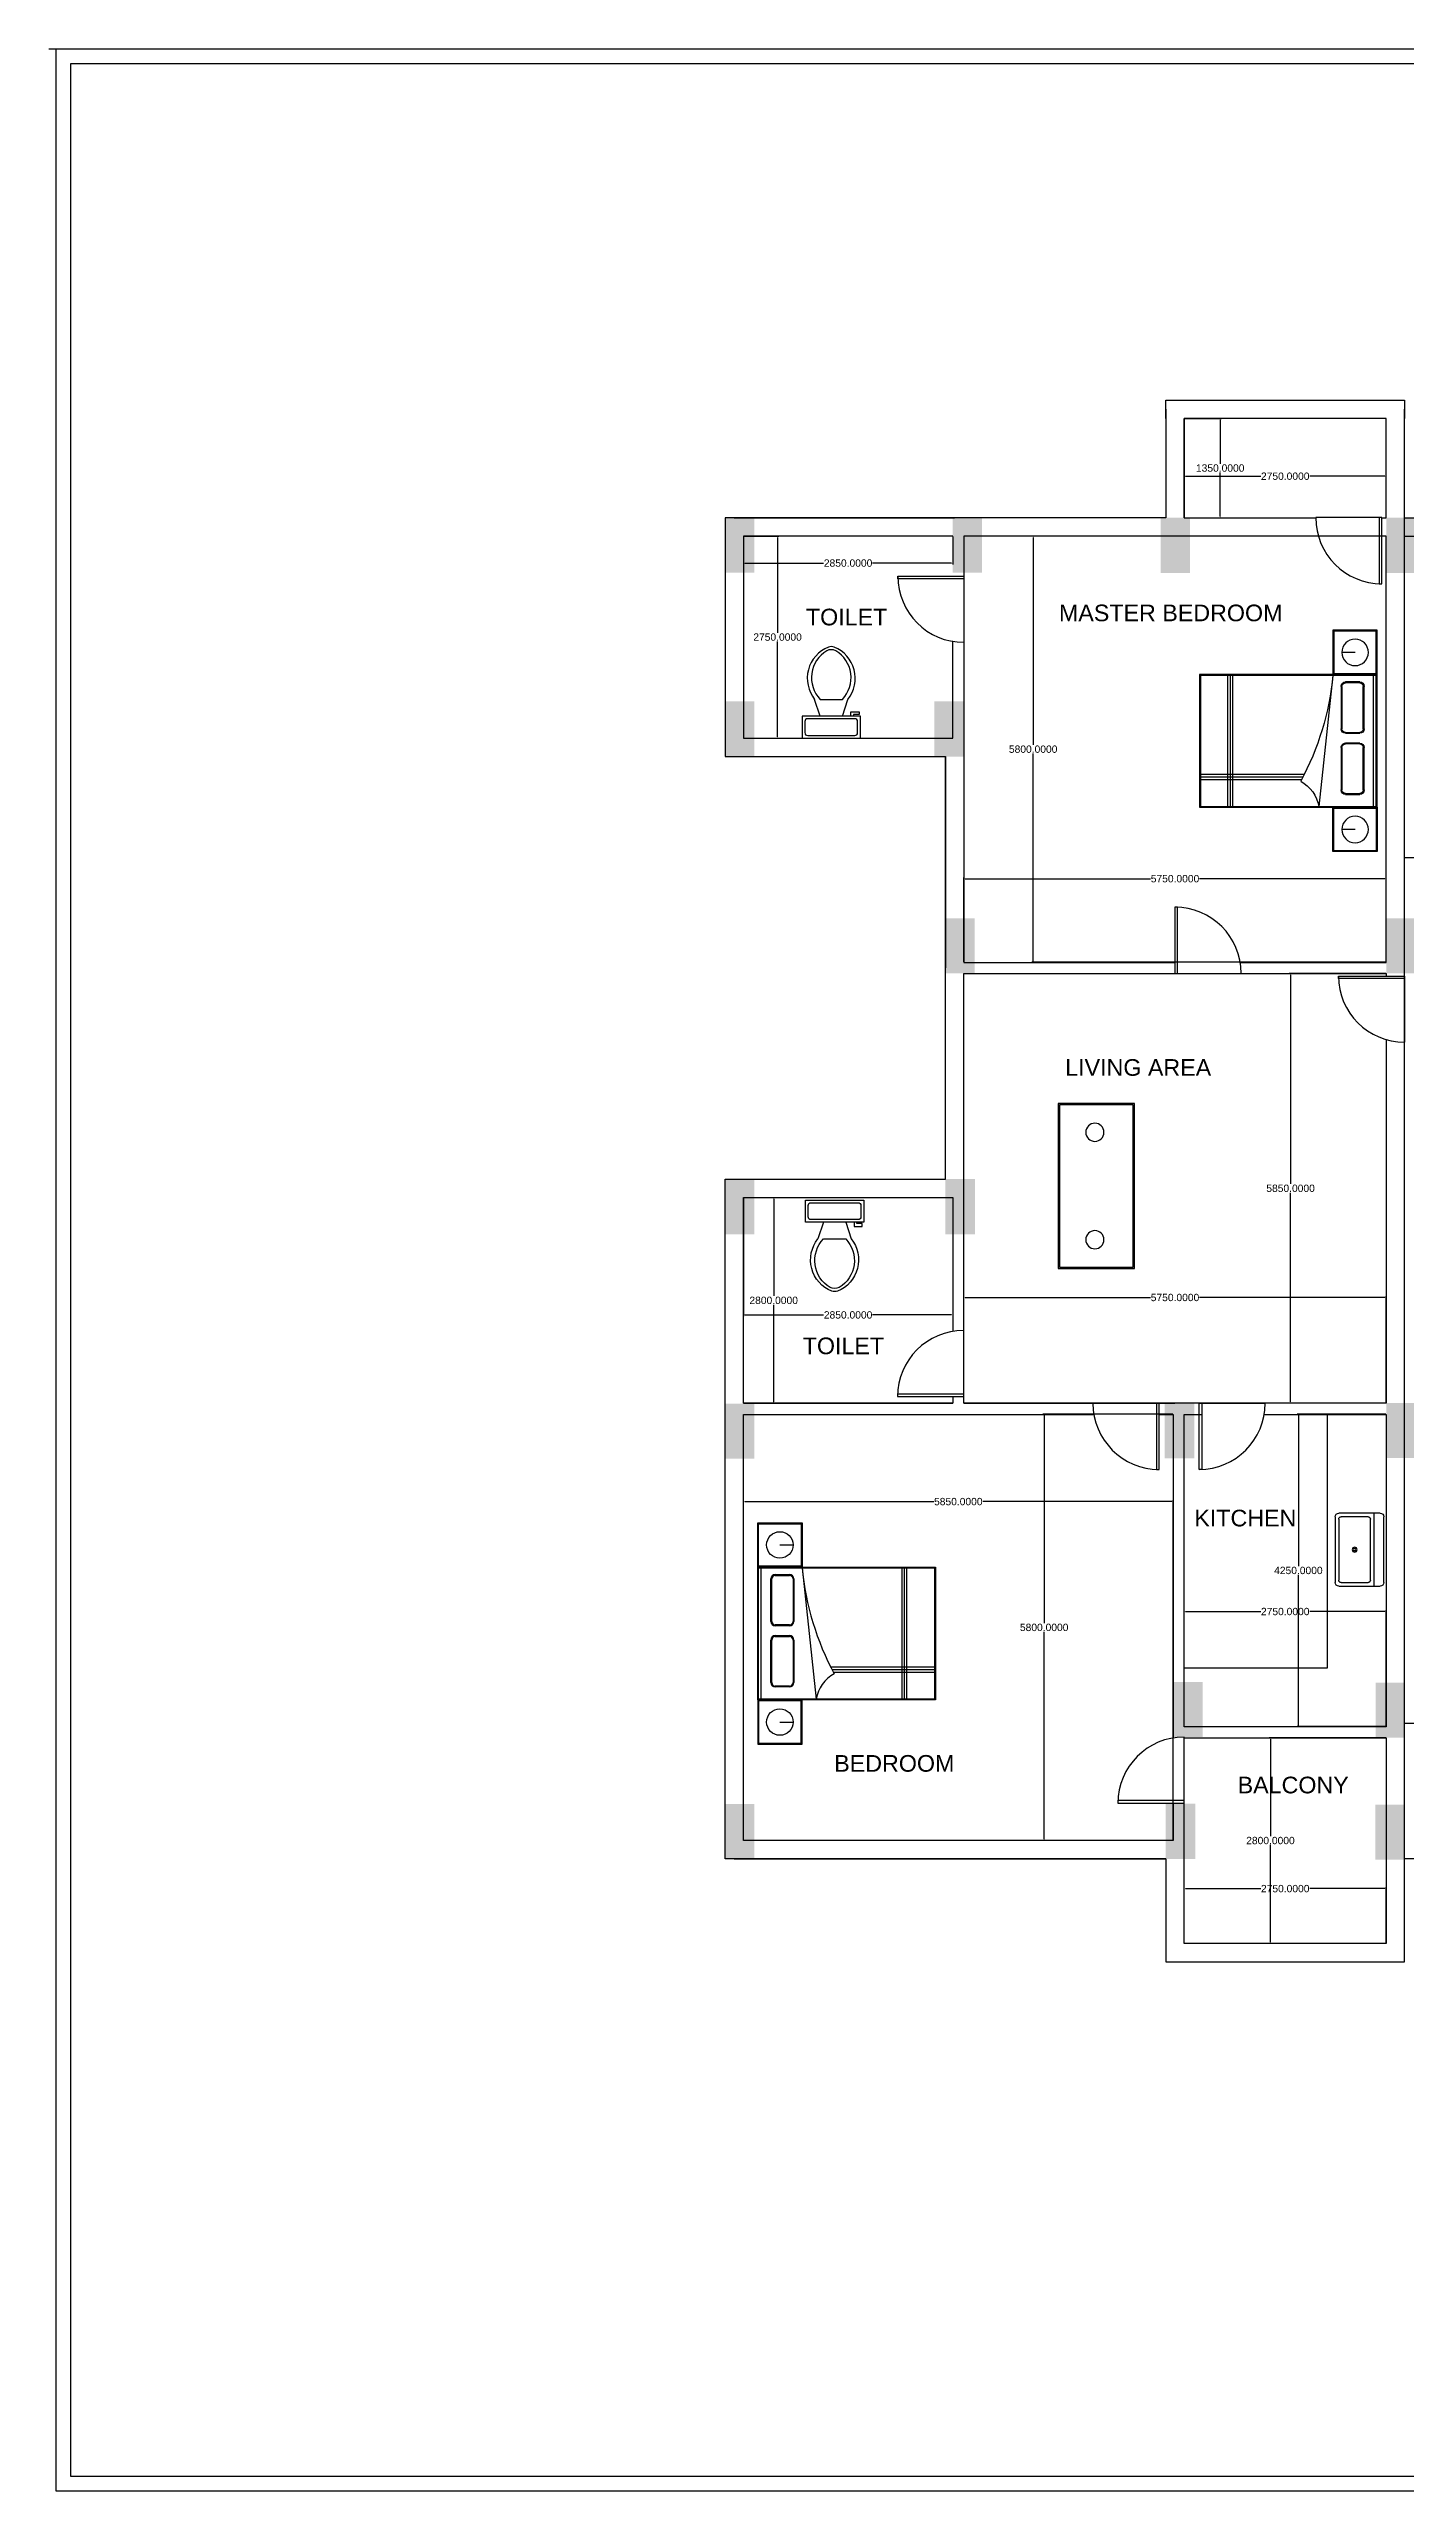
# Model space of a CAD drawing. Header units: metres. Extents: x -2370498 to 1228044, y -644254 to 236701.
# Drawn here: x -72765 to -54289, y -99942 to -66711 of the extents above; entities that cross this region are included whole.
import ezdxf

# ---------------------------------------------------------------- set-up
doc = ezdxf.new("R2010")
doc.units = ezdxf.units.M
doc.header["$MEASUREMENT"] = 0
for name, color, linetype in [('Beam', 6, 'Continuous'), ('funi', 22, 'Continuous'), ('text', 1, 'Continuous'), ('TOILET SAMBLE', 181, 'Continuous')]:
    doc.layers.add(name, color=color, linetype=linetype)
doc.styles.get("Standard").update_dxf_attribs({"font": 'arial.ttf'})
doc.dimstyles.new('Annotative', dxfattribs={"dimscale": 0, "dimtxt": 0.18, "dimasz": 0.18, "dimexe": 0.18, "dimexo": 0.0625, "dimgap": 0.09, "dimtad": 0, "dimtih": 1, "dimtoh": 1, "dimdec": 4, "dimzin": 0, "dimdsep": 46, "dimtxsty": 'Standard', "dimcen": 0.09, "dimadec": 0, "dimazin": 0, "dimtfac": 1, "dimtdec": 4, "dimtofl": 0, "dimtmove": 0, "dimatfit": 3, "dimfxl": 1, "dimtolj": 1, "dimtzin": 0, "dimarcsym": 0})

# ---------------------------------------------------------------- blocks, each defined once
blk = doc.blocks.new('A$C0EA4476A')
at = {"linetype": 'ByBlock', "lineweight": -2}
for p, q in [((0, 2.008), (0, 1.508)), ((0.5, 2.008), (0, 2.008)), ((0.01, 1.998), (0.01, 1.518)), ((0.49, 1.998), (0.01, 1.998)), ((0.49, 1.518), (0.49, 1.998)), ((0.5, 2.008), (2, 2.008)), ((0.5, 0), (0.5, 2.008)), ((0.5, 1.508), (0.5, 2.008)), ((0.51, 1.998), (1.99, 1.998)), ((0.51, 0.01), (0.51, 1.998)), ((0.51, 1.968), (1.99, 1.968)), ((1.99, 1.998), (1.99, 0.01)), ((2, 2.008), (2, 0)), ((2, 2.008), (2.5, 2.008)), ((2, 1.508), (2, 2.008)), ((2.01, 1.998), (2.49, 1.998)), ((2.01, 1.518), (2.01, 1.998)), ((2.49, 1.998), (2.49, 1.518)), ((2.5, 2.008), (2.5, 1.508)), ((0.25, 1.758), (0.25, 1.608)), ((0.646, 1.65), (0.646, 1.81)), ((0.656, 1.65), (0.656, 1.81)), ((0.696, 1.86), (1.176, 1.86)), ((0.696, 1.85), (1.176, 1.85)), ((1.216, 1.81), (1.216, 1.65)), ((1.226, 1.81), (1.226, 1.65)), ((1.336, 1.65), (1.336, 1.81)), ((1.346, 1.65), (1.346, 1.81)), ((1.386, 1.86), (1.866, 1.86)), ((1.386, 1.85), (1.866, 1.85)), ((1.906, 1.81), (1.906, 1.65)), ((1.916, 1.81), (1.916, 1.65)), ((2.25, 1.758), (2.25, 1.608)), ((0, 1.508), (0.5, 1.508)), ((0.01, 1.518), (0.49, 1.518)), ((1.99, 1.508), (0.51, 1.349)), ((1.176, 1.61), (0.696, 1.61)), ((1.176, 1.6), (0.696, 1.6)), ((1.866, 1.61), (1.386, 1.61)), ((1.866, 1.6), (1.386, 1.6)), ((2.5, 1.508), (2, 1.508)), ((2.49, 1.518), (2.01, 1.518)), ((0.812, 1.153), (0.812, 0.01)), ((0.842, 1.169), (0.842, 0.01)), ((0.872, 1.184), (0.872, 0.01)), ((0.51, 0.377), (1.99, 0.377)), ((0.51, 0.35), (1.99, 0.35)), ((0.51, 0.322), (1.99, 0.322)), ((1.99, 0.01), (0.51, 0.01)), ((2, 0), (0.5, 0))]:
    blk.add_line(p, q, dxfattribs=at)
for centre in [(0.25, 1.758), (2.25, 1.758)]:
    blk.add_circle(centre, 0.15, dxfattribs=at)
for centre, radius, start, end in [((0.696, 1.81), 0.05, 90, 180), ((0.696, 1.81), 0.04, 90, 180), ((1.176, 1.81), 0.05, 0, 90), ((1.176, 1.81), 0.04, 0, 90), ((1.386, 1.81), 0.05, 90, 180), ((1.386, 1.81), 0.04, 90, 180), ((1.866, 1.81), 0.05, 0, 90), ((1.866, 1.81), 0.04, 0, 90), ((0.696, 1.65), 0.05, 180, 270), ((0.696, 1.65), 0.04, 180, 270), ((2.293, -1.636), 3.158, 95.5104, 118.3399), ((1.176, 1.65), 0.04, 270, 0), ((1.176, 1.65), 0.05, 270, 0), ((1.386, 1.65), 0.05, 180, 270), ((1.386, 1.65), 0.04, 180, 270), ((1.866, 1.65), 0.05, 270, 0), ((1.866, 1.65), 0.04, 270, 0), ((0.44, 0.952), 0.403, 28.4688, 79.9557)]:
    blk.add_arc(centre, radius, start, end, dxfattribs=at)
blk = doc.blocks.new('Sink-single - 30 in top')
blk.add_line((-15, -3.999996), (15, -3.999996))
for points in [[(-13.5, 0), (13.5, 0)], [(-15, -18.499996), (-15, -1.5)], [(-13.5, -17.499996), (-13.5, -6.499996)], [(-12.5, -5.499996), (12.5, -5.499996)], [(13.5, -6.499996), (13.5, -17.499996)], [(15, -1.5), (15, -18.499996)], [(13.5, -19.999996), (-13.5, -19.999996)], [(12.5, -18.499996), (-12.5, -18.499996)]]:
    blk.add_lwpolyline(points)
for radius in [1, 0.5]:
    blk.add_circle((0, -11.999996), radius)
for centre, radius, start, end in [((-13.5, -1.5), 1.5, 90, 180), ((-12.5, -6.499996), 1, 90, 180), ((12.5, -6.499996), 1, 0, 90), ((13.5, -1.5), 1.5, 0, 90), ((-13.5, -18.499996), 1.5, 180, 270), ((-12.5, -17.499996), 1, 180, 270), ((12.5, -17.499996), 1, 270, 0), ((13.5, -18.499996), 1.5, 270, 0)]:
    blk.add_arc(centre, radius, start, end)
blk = doc.blocks.new('TABEL')
at = {"layer": 'funi'}
for points in [[(344.97, -136.64), (372.51, -136.64), (372.51, -196.11), (344.97, -196.11)], [(345.47, -137.14), (372.01, -137.14), (372.01, -195.61), (345.47, -195.61)]]:
    blk.add_lwpolyline(points, close=True, dxfattribs=at)
at = {"layer": 'funi', "color": 7}
for centre in [(358.21, -147.02), (358.21, -185.72)]:
    blk.add_circle(centre, 3.27, dxfattribs=at)
blk = doc.blocks.new('Toilet - top')
for p, q in [((-10, -8.5), (-8, -8.5)), ((-10, -9.5), (-10, -8.5)), ((-8, -8.5), (-8, -8)), ((-7, -8), (-7, -9.5)), ((-4, -8), (-6, -14)), ((4, -8), (6, -14)), ((9.5, -6), (9.5, -2)), ((-7, -9.5), (-10, -9.5)), ((4, -14), (-4, -14))]:
    blk.add_line(p, q)
blk.add_lwpolyline([(10.5, -8), (10.5, 0), (-10.5, 0), (-10.5, -8)], close=True)
for points in [[(-9.5, -2), (-9.5, -6)], [(8.5, -1), (-8.5, -1)], [(-8.5, -7), (8.5, -7)]]:
    blk.add_lwpolyline(points)
for centre, radius, start, end in [((-8.62, -1.88), 0.884, 81.8699, 188.1301), ((-8.62, -6.12), 0.884, 171.8699, 278.1301), ((8.62, -1.88), 0.884, 351.8699, 98.1301), ((8.62, -6.12), 0.884, 261.8699, 8.1301), ((3.52, -21.58), 12.17, 141.46911, 247.97143), ((4.2, -21.82), 11.33, 136.36773, 238.94682), ((-3.52, -21.58), 12.17, 292.02843, 38.53071), ((-4.2, -21.82), 11.33, 301.05301, 43.63209), ((0, -27.88), 4, 245.73182, 294.26817), ((0, -29), 4, 254.86053, 285.13947)]:
    blk.add_arc(centre, radius, start, end)
blk = doc.blocks.new('*D109')
at = {"layer": 'Beam', "color": 0, "lineweight": -2, "transparency": 16777216}
for p, q in [((-57310, -72520), (-57310, -72508)), ((-57292, -72526), (-56269, -72526)), ((-54578, -72526), (-55601, -72526)), ((-54560, -72520), (-54560, -72508))]:
    blk.add_line(p, q, dxfattribs=at)
at = {"layer": 'Beam', "color": 0, "transparency": 16777216}
for points in [[(-57292, -72523), (-57292, -72529), (-57310, -72526)], [(-54578, -72523), (-54578, -72529), (-54560, -72526)]]:
    blk.add_solid(points, dxfattribs=at)
at = {"layer": 'Defpoints', "color": 0, "transparency": 16777216}
for p in [(-57310, -72526), (-54560, -72526), (-54560, -72526)]:
    blk.add_point(p, dxfattribs=at)
at = {"layer": 'Beam', "color": 0, "transparency": 16777216, "insert": (-55935, -72526), "char_height": 18, "attachment_point": 5}
blk.add_mtext('\\A1;{\\H5.55556x;2750.0000}', dxfattribs=at)
blk = doc.blocks.new('*D110')
at = {"layer": 'Beam', "color": 0, "lineweight": -2, "transparency": 16777216}
for p, q in [((-57304, -71740), (-56802, -71740)), ((-56820, -71758), (-56820, -72355)), ((-56820, -73072), (-56820, -72476)), ((-57304, -73090), (-56802, -73090))]:
    blk.add_line(p, q, dxfattribs=at)
at = {"layer": 'Beam', "color": 0, "transparency": 16777216}
for points in [[(-56823, -71758), (-56817, -71758), (-56820, -71740)], [(-56823, -73072), (-56817, -73072), (-56820, -73090)]]:
    blk.add_solid(points, dxfattribs=at)
at = {"layer": 'Defpoints', "color": 0, "transparency": 16777216}
for p in [(-57310, -71740), (-57310, -73090), (-56820, -73090)]:
    blk.add_point(p, dxfattribs=at)
at = {"layer": 'Beam', "color": 0, "transparency": 16777216, "insert": (-56820, -72415), "char_height": 18, "attachment_point": 5}
blk.add_mtext('\\A1;{\\H5.55556x;1350.0000}', dxfattribs=at)
blk = doc.blocks.new('*D111')
at = {"layer": 'Beam', "color": 0, "lineweight": -2, "transparency": 16777216}
for p, q in [((-63310, -73347), (-63310, -73726)), ((-60460, -73347), (-60460, -73726)), ((-63292, -73708), (-62219, -73708)), ((-60478, -73708), (-61551, -73708))]:
    blk.add_line(p, q, dxfattribs=at)
at = {"layer": 'Beam', "color": 0, "transparency": 16777216}
for points in [[(-63292, -73705), (-63292, -73711), (-63310, -73708)], [(-60478, -73705), (-60478, -73711), (-60460, -73708)]]:
    blk.add_solid(points, dxfattribs=at)
at = {"layer": 'Defpoints', "color": 0, "transparency": 16777216}
for p in [(-63310, -73340), (-60460, -73340), (-63310, -73708)]:
    blk.add_point(p, dxfattribs=at)
at = {"layer": 'Beam', "color": 0, "transparency": 16777216, "insert": (-61885, -73708), "char_height": 18, "attachment_point": 5}
blk.add_mtext('\\A1;{\\H5.55556x;2850.0000}', dxfattribs=at)
blk = doc.blocks.new('*D112')
at = {"layer": 'Beam', "color": 0, "lineweight": -2, "transparency": 16777216}
for p, q in [((-63304, -73340), (-62827, -73340)), ((-62845, -73358), (-62845, -74655)), ((-62845, -76072), (-62845, -74775)), ((-63304, -76090), (-62827, -76090))]:
    blk.add_line(p, q, dxfattribs=at)
at = {"layer": 'Beam', "color": 0, "transparency": 16777216}
for points in [[(-62848, -73358), (-62842, -73358), (-62845, -73340)], [(-62848, -76072), (-62842, -76072), (-62845, -76090)]]:
    blk.add_solid(points, dxfattribs=at)
at = {"layer": 'Defpoints', "color": 0, "transparency": 16777216}
for p in [(-63310, -73340), (-63310, -76090), (-62845, -76090)]:
    blk.add_point(p, dxfattribs=at)
at = {"layer": 'Beam', "color": 0, "transparency": 16777216, "insert": (-62845, -74715), "char_height": 18, "attachment_point": 5}
blk.add_mtext('\\A1;{\\H5.55556x;2750.0000}', dxfattribs=at)
blk = doc.blocks.new('*D113')
at = {"layer": 'Beam', "color": 0, "lineweight": -2, "transparency": 16777216}
for p, q in [((-54567, -73340), (-59384, -73340)), ((-59366, -73358), (-59366, -76180)), ((-59366, -79122), (-59366, -76300)), ((-54567, -79140), (-59384, -79140))]:
    blk.add_line(p, q, dxfattribs=at)
at = {"layer": 'Beam', "color": 0, "transparency": 16777216}
for points in [[(-59369, -73358), (-59363, -73358), (-59366, -73340)], [(-59369, -79122), (-59363, -79122), (-59366, -79140)]]:
    blk.add_solid(points, dxfattribs=at)
at = {"layer": 'Defpoints', "color": 0, "transparency": 16777216}
for p in [(-59366, -73340), (-54560, -73340), (-54560, -79140)]:
    blk.add_point(p, dxfattribs=at)
at = {"layer": 'Beam', "color": 0, "transparency": 16777216, "insert": (-59366, -76240), "char_height": 18, "attachment_point": 5}
blk.add_mtext('\\A1;{\\H5.55556x;5800.0000}', dxfattribs=at)
blk = doc.blocks.new('*D114')
at = {"layer": 'Beam', "color": 0, "lineweight": -2, "transparency": 16777216}
for p, q in [((-60310, -79134), (-60310, -77984)), ((-60292, -78002), (-57768, -78002)), ((-54578, -78002), (-57102, -78002)), ((-54560, -79134), (-54560, -77984))]:
    blk.add_line(p, q, dxfattribs=at)
at = {"layer": 'Beam', "color": 0, "transparency": 16777216}
for points in [[(-60292, -77999), (-60292, -78005), (-60310, -78002)], [(-54578, -77999), (-54578, -78005), (-54560, -78002)]]:
    blk.add_solid(points, dxfattribs=at)
at = {"layer": 'Defpoints', "color": 0, "transparency": 16777216}
for p in [(-54560, -78002), (-60310, -79140), (-54560, -79140)]:
    blk.add_point(p, dxfattribs=at)
at = {"layer": 'Beam', "color": 0, "transparency": 16777216, "insert": (-57435, -78002), "char_height": 18, "attachment_point": 5}
blk.add_mtext('\\A1;{\\H5.55556x;5750.0000}', dxfattribs=at)
blk = doc.blocks.new('*D116')
at = {"layer": 'Beam', "color": 0, "lineweight": -2, "transparency": 16777216}
for p, q in [((-54567, -79290), (-55880, -79290)), ((-55862, -79308), (-55862, -82155)), ((-55862, -85122), (-55862, -82275)), ((-54567, -85140), (-55880, -85140))]:
    blk.add_line(p, q, dxfattribs=at)
at = {"layer": 'Beam', "color": 0, "transparency": 16777216}
for points in [[(-55865, -79308), (-55859, -79308), (-55862, -79290)], [(-55865, -85122), (-55859, -85122), (-55862, -85140)]]:
    blk.add_solid(points, dxfattribs=at)
at = {"layer": 'Defpoints', "color": 0, "transparency": 16777216}
for p in [(-54560, -79290), (-55862, -85140), (-54560, -85140)]:
    blk.add_point(p, dxfattribs=at)
at = {"layer": 'Beam', "color": 0, "transparency": 16777216, "insert": (-55862, -82215), "char_height": 18, "attachment_point": 5}
blk.add_mtext('\\A1;{\\H5.55556x;5850.0000}', dxfattribs=at)
blk = doc.blocks.new('*D117')
at = {"layer": 'Beam', "color": 0, "lineweight": -2, "transparency": 16777216}
for p, q in [((-63310, -82347), (-63310, -83956)), ((-60460, -82347), (-60460, -83956)), ((-63292, -83938), (-62219, -83938)), ((-60478, -83938), (-61551, -83938))]:
    blk.add_line(p, q, dxfattribs=at)
at = {"layer": 'Beam', "color": 0, "transparency": 16777216}
for points in [[(-63292, -83935), (-63292, -83941), (-63310, -83938)], [(-60478, -83935), (-60478, -83941), (-60460, -83938)]]:
    blk.add_solid(points, dxfattribs=at)
at = {"layer": 'Defpoints', "color": 0, "transparency": 16777216}
for p in [(-63310, -82340), (-60460, -82340), (-60460, -83938)]:
    blk.add_point(p, dxfattribs=at)
at = {"layer": 'Beam', "color": 0, "transparency": 16777216, "insert": (-61885, -83938), "char_height": 18, "attachment_point": 5}
blk.add_mtext('\\A1;{\\H5.55556x;2850.0000}', dxfattribs=at)
blk = doc.blocks.new('*D118')
at = {"layer": 'Beam', "color": 0, "lineweight": -2, "transparency": 16777216}
for p, q in [((-63304, -82340), (-62880, -82340)), ((-62898, -82358), (-62898, -83680)), ((-62898, -85122), (-62898, -83800)), ((-63304, -85140), (-62880, -85140))]:
    blk.add_line(p, q, dxfattribs=at)
at = {"layer": 'Beam', "color": 0, "transparency": 16777216}
for points in [[(-62901, -82358), (-62895, -82358), (-62898, -82340)], [(-62901, -85122), (-62895, -85122), (-62898, -85140)]]:
    blk.add_solid(points, dxfattribs=at)
at = {"layer": 'Defpoints', "color": 0, "transparency": 16777216}
for p in [(-63310, -82340), (-62898, -82340), (-63310, -85140)]:
    blk.add_point(p, dxfattribs=at)
at = {"layer": 'Beam', "color": 0, "transparency": 16777216, "insert": (-62898, -83740), "char_height": 18, "attachment_point": 5}
blk.add_mtext('\\A1;{\\H5.55556x;2800.0000}', dxfattribs=at)
blk = doc.blocks.new('*D119')
at = {"layer": 'Beam', "color": 0, "lineweight": -2, "transparency": 16777216}
for p, q in [((-63310, -91084), (-63310, -86460)), ((-63292, -86478), (-60718, -86478)), ((-57478, -86478), (-60052, -86478)), ((-57460, -91084), (-57460, -86460))]:
    blk.add_line(p, q, dxfattribs=at)
at = {"layer": 'Beam', "color": 0, "transparency": 16777216}
for points in [[(-63292, -86475), (-63292, -86481), (-63310, -86478)], [(-57478, -86475), (-57478, -86481), (-57460, -86478)]]:
    blk.add_solid(points, dxfattribs=at)
at = {"layer": 'Defpoints', "color": 0, "transparency": 16777216}
for p in [(-57460, -86478), (-63310, -91090), (-57460, -91090)]:
    blk.add_point(p, dxfattribs=at)
at = {"layer": 'Beam', "color": 0, "transparency": 16777216, "insert": (-60385, -86478), "char_height": 18, "attachment_point": 5}
blk.add_mtext('\\A1;{\\H5.55556x;5850.0000}', dxfattribs=at)
blk = doc.blocks.new('*D120')
at = {"layer": 'Beam', "color": 0, "lineweight": -2, "transparency": 16777216}
for p, q in [((-57467, -85290), (-59234, -85290)), ((-59216, -85308), (-59216, -88130)), ((-59216, -91072), (-59216, -88250)), ((-57467, -91090), (-59234, -91090))]:
    blk.add_line(p, q, dxfattribs=at)
at = {"layer": 'Beam', "color": 0, "transparency": 16777216}
for points in [[(-59219, -85308), (-59213, -85308), (-59216, -85290)], [(-59219, -91072), (-59213, -91072), (-59216, -91090)]]:
    blk.add_solid(points, dxfattribs=at)
at = {"layer": 'Defpoints', "color": 0, "transparency": 16777216}
for p in [(-57460, -85290), (-59216, -91090), (-57460, -91090)]:
    blk.add_point(p, dxfattribs=at)
at = {"layer": 'Beam', "color": 0, "transparency": 16777216, "insert": (-59216, -88190), "char_height": 18, "attachment_point": 5}
blk.add_mtext('\\A1;{\\H5.55556x;5800.0000}', dxfattribs=at)
blk = doc.blocks.new('*D121')
at = {"layer": 'Beam', "color": 0, "lineweight": -2, "transparency": 16777216}
for p, q in [((-57310, -89534), (-57310, -87956)), ((-57292, -87974), (-56269, -87974)), ((-54578, -87974), (-55601, -87974)), ((-54560, -89534), (-54560, -87956))]:
    blk.add_line(p, q, dxfattribs=at)
at = {"layer": 'Beam', "color": 0, "transparency": 16777216}
for points in [[(-57292, -87971), (-57292, -87977), (-57310, -87974)], [(-54578, -87971), (-54578, -87977), (-54560, -87974)]]:
    blk.add_solid(points, dxfattribs=at)
at = {"layer": 'Defpoints', "color": 0, "transparency": 16777216}
for p in [(-57310, -87974), (-57310, -89540), (-54560, -89540)]:
    blk.add_point(p, dxfattribs=at)
at = {"layer": 'Beam', "color": 0, "transparency": 16777216, "insert": (-55935, -87974), "char_height": 18, "attachment_point": 5}
blk.add_mtext('\\A1;{\\H5.55556x;2750.0000}', dxfattribs=at)
blk = doc.blocks.new('*D122')
at = {"layer": 'Beam', "color": 0, "lineweight": -2, "transparency": 16777216}
for p, q in [((-54567, -85290), (-55774, -85290)), ((-55756, -85308), (-55756, -87355)), ((-55756, -89522), (-55756, -87475)), ((-54567, -89540), (-55774, -89540))]:
    blk.add_line(p, q, dxfattribs=at)
at = {"layer": 'Beam', "color": 0, "transparency": 16777216}
for points in [[(-55759, -85308), (-55753, -85308), (-55756, -85290)], [(-55759, -89522), (-55753, -89522), (-55756, -89540)]]:
    blk.add_solid(points, dxfattribs=at)
at = {"layer": 'Defpoints', "color": 0, "transparency": 16777216}
for p in [(-54560, -85290), (-55756, -89540), (-54560, -89540)]:
    blk.add_point(p, dxfattribs=at)
at = {"layer": 'Beam', "color": 0, "transparency": 16777216, "insert": (-55756, -87415), "char_height": 18, "attachment_point": 5}
blk.add_mtext('\\A1;{\\H5.55556x;4250.0000}', dxfattribs=at)
blk = doc.blocks.new('*D123')
at = {"layer": 'Beam', "color": 0, "lineweight": -2, "transparency": 16777216}
for p, q in [((-57310, -92484), (-57310, -91726)), ((-57292, -91744), (-56269, -91744)), ((-54578, -91744), (-55601, -91744)), ((-54560, -92484), (-54560, -91726))]:
    blk.add_line(p, q, dxfattribs=at)
at = {"layer": 'Beam', "color": 0, "transparency": 16777216}
for points in [[(-57292, -91741), (-57292, -91747), (-57310, -91744)], [(-54578, -91741), (-54578, -91747), (-54560, -91744)]]:
    blk.add_solid(points, dxfattribs=at)
at = {"layer": 'Defpoints', "color": 0, "transparency": 16777216}
for p in [(-57310, -91744), (-57310, -92490), (-54560, -92490)]:
    blk.add_point(p, dxfattribs=at)
at = {"layer": 'Beam', "color": 0, "transparency": 16777216, "insert": (-55935, -91744), "char_height": 18, "attachment_point": 5}
blk.add_mtext('\\A1;{\\H5.55556x;2750.0000}', dxfattribs=at)
blk = doc.blocks.new('*D124')
at = {"layer": 'Beam', "color": 0, "lineweight": -2, "transparency": 16777216}
for p, q in [((-54567, -89690), (-56154, -89690)), ((-56136, -89708), (-56136, -91030)), ((-56136, -92472), (-56136, -91150)), ((-54567, -92490), (-56154, -92490))]:
    blk.add_line(p, q, dxfattribs=at)
at = {"layer": 'Beam', "color": 0, "transparency": 16777216}
for points in [[(-56139, -89708), (-56133, -89708), (-56136, -89690)], [(-56139, -92472), (-56133, -92472), (-56136, -92490)]]:
    blk.add_solid(points, dxfattribs=at)
at = {"layer": 'Defpoints', "color": 0, "transparency": 16777216}
for p in [(-54560, -89690), (-56136, -92490), (-54560, -92490)]:
    blk.add_point(p, dxfattribs=at)
at = {"layer": 'Beam', "color": 0, "transparency": 16777216, "insert": (-56136, -91090), "char_height": 18, "attachment_point": 5}
blk.add_mtext('\\A1;{\\H5.55556x;2800.0000}', dxfattribs=at)
blk = doc.blocks.new('*D189')
at = {"layer": 'Beam', "color": 0, "lineweight": -2, "transparency": 16777216}
for p, q in [((-60310, -85134), (-60310, -83683)), ((-60292, -83701), (-57768, -83701)), ((-54578, -83701), (-57102, -83701)), ((-54560, -85134), (-54560, -83683))]:
    blk.add_line(p, q, dxfattribs=at)
at = {"layer": 'Beam', "color": 0, "transparency": 16777216}
for points in [[(-60292, -83698), (-60292, -83704), (-60310, -83701)], [(-54578, -83698), (-54578, -83704), (-54560, -83701)]]:
    blk.add_solid(points, dxfattribs=at)
at = {"layer": 'Defpoints', "color": 0, "transparency": 16777216}
for p in [(-54560, -83701), (-60310, -85140), (-54560, -85140)]:
    blk.add_point(p, dxfattribs=at)
at = {"layer": 'Beam', "color": 0, "transparency": 16777216, "insert": (-57435, -83701), "char_height": 18, "attachment_point": 5}
blk.add_mtext('\\A1;{\\H5.55556x;5750.0000}', dxfattribs=at)

msp = doc.modelspace()

# ---------------------------------------------------------------- hatches: boundary and pattern name
at = {"layer": 'Beam', "true_color": 0xed1f24}
h = msp.add_hatch(color=240, dxfattribs=at)
h.dxf.hatch_style = 1
h.paths.add_polyline_path([(-63161.5424, -73089.38865), (-63561.5424, -73089.38865), (-63561.5424, -73839.38865), (-63161.5424, -73839.38865)])
h = msp.add_hatch(color=240, dxfattribs=at)
h.dxf.hatch_style = 1
h.paths.add_polyline_path([(-60062.0112, -73090.02033), (-60462.0112, -73090.02033), (-60462.0112, -73840.02033), (-60062.0112, -73840.02033)])
h = msp.add_hatch(color=240, dxfattribs=at)
h.dxf.hatch_style = 1
h.paths.add_polyline_path([(-57232.35195, -73091.02), (-57632.35195, -73091.02), (-57632.35195, -73841.02), (-57232.35195, -73841.02)])
h = msp.add_hatch(color=240, dxfattribs=at)
h.dxf.hatch_style = 1
h.paths.add_polyline_path([(-54160.60463, -73090.33798), (-54560.60463, -73090.33798), (-54560.60463, -73840.33798), (-54160.60463, -73840.33798)])
h = msp.add_hatch(color=240, dxfattribs=at)
h.dxf.hatch_style = 1
h.paths.add_polyline_path([(-63160.2904, -75590.43178), (-63560.2904, -75590.43178), (-63560.2904, -76340.43178), (-63160.2904, -76340.43178)])
h = msp.add_hatch(color=240, dxfattribs=at)
h.dxf.hatch_style = 1
h.paths.add_polyline_path([(-60313.29009, -75590.43178), (-60713.29009, -75590.43178), (-60713.29009, -76340.43178), (-60313.29009, -76340.43178)])
h = msp.add_hatch(color=240, dxfattribs=at)
h.dxf.hatch_style = 1
h.paths.add_polyline_path([(-60160.2904, -78540.43178), (-60560.2904, -78540.43178), (-60560.2904, -79290.43178), (-60160.2904, -79290.43178)])
h = msp.add_hatch(color=240, dxfattribs=at)
h.dxf.hatch_style = 1
h.paths.add_polyline_path([(-54160.2904, -78540.43178), (-54560.2904, -78540.43178), (-54560.2904, -79290.43178), (-54160.2904, -79290.43178)])
h = msp.add_hatch(color=240, dxfattribs=at)
h.dxf.hatch_style = 1
h.paths.add_polyline_path([(-63160.2904, -82091.76387), (-63560.2904, -82091.76387), (-63560.2904, -82841.76387), (-63160.2904, -82841.76387)])
h = msp.add_hatch(color=240, dxfattribs=at)
h.dxf.hatch_style = 1
h.paths.add_polyline_path([(-60159.59464, -82089.48696), (-60559.59464, -82089.48696), (-60559.59464, -82839.48696), (-60159.59464, -82839.48696)])
h = msp.add_hatch(color=240, dxfattribs=at)
h.dxf.hatch_style = 1
h.paths.add_polyline_path([(-63160.2904, -85143.02476), (-63560.2904, -85143.02476), (-63560.2904, -85893.02476), (-63160.2904, -85893.02476)])
h = msp.add_hatch(color=240, dxfattribs=at)
h.dxf.hatch_style = 1
h.paths.add_polyline_path([(-57173.97039, -85139.76768), (-57573.97039, -85139.76768), (-57573.97039, -85889.76768), (-57173.97039, -85889.76768)])
h = msp.add_hatch(color=240, dxfattribs=at)
h.dxf.hatch_style = 1
h.paths.add_polyline_path([(-54160.2904, -85136.14891), (-54560.2904, -85136.14891), (-54560.2904, -85886.14891), (-54160.2904, -85886.14891)])
h = msp.add_hatch(color=240, dxfattribs=at)
h.dxf.hatch_style = 1
h.paths.add_polyline_path([(-57060.30557, -88931.82041), (-57460.30557, -88931.82041), (-57460.30557, -89681.82041), (-57060.30557, -89681.82041)])
h = msp.add_hatch(color=240, dxfattribs=at)
h.dxf.hatch_style = 1
h.paths.add_polyline_path([(-54304.3644, -88940.43178), (-54704.3644, -88940.43178), (-54704.3644, -89690.43178), (-54304.3644, -89690.43178)])
h = msp.add_hatch(color=240, dxfattribs=at)
h.dxf.hatch_style = 1
h.paths.add_polyline_path([(-63160.2904, -90590.43178), (-63560.2904, -90590.43178), (-63560.2904, -91340.43178), (-63160.2904, -91340.43178)])
h = msp.add_hatch(color=240, dxfattribs=at)
h.dxf.hatch_style = 1
h.paths.add_polyline_path([(-57160.2904, -90589.89169), (-57560.2904, -90589.89169), (-57560.2904, -91339.89169), (-57160.2904, -91339.89169)])
h = msp.add_hatch(color=240, dxfattribs=at)
h.dxf.hatch_style = 1
h.paths.add_polyline_path([(-54307.31494, -90599.94108), (-54707.31494, -90599.94108), (-54707.31494, -91349.94108), (-54307.31494, -91349.94108)])

# ---------------------------------------------------------------- linework, layer by layer
at = {"layer": 'Beam', "color": 7}
for p, q in [((-63435.2904, -73090.43178), (-60435.2904, -73090.43178)), ((-54310.2904, -73090.43178), (-51435.2904, -73090.43178)), ((-60310.2904, -73340.43178), (-60310.2904, -73885.76018)), ((-55484.35422, -73340.43178), (-60310.2904, -73340.43178)), ((-54560.2904, -73340.43178), (-54617.46281, -73340.43178)), ((-54560.2904, -79140.43178), (-54560.2904, -73340.43178)), ((-54310.2904, -73340.43178), (-51435.2904, -73340.43178)), ((-60310.2904, -74785.7577), (-60310.2904, -76215.43178)), ((-60310.2904, -76215.43178), (-60310.2904, -79140.43178)), ((-60310.2904, -79140.43178), (-57435.2904, -79140.43178)), ((-56547.87843, -79140.43178), (-54560.2904, -79140.43178)), ((-63560.2904, -91215.43178), (-63560.2904, -85215.43178)), ((-63310.2904, -85140.43178), (-60460.2904, -85140.43178)), ((-60310.2904, -85140.43178), (-57435.2904, -85140.43178)), ((-57310.2904, -85290.43178), (-57071.65911, -85290.43178)), ((-56219.43073, -85290.43178), (-54560.2904, -85290.43178)), ((-54310.2904, -89490.43178), (-51435.2904, -89490.43178)), ((-51435.2904, -91340.43178), (-54310.2904, -91340.43178))]:
    msp.add_line(p, q, dxfattribs=at)
at = {"layer": 'Beam', "color": 6}
for p, q in [((-54620.02283, -73089.57076), (-55520.02283, -73089.57076)), ((-60310.2904, -73885.76018), (-60310.2904, -74785.76018)), ((-54310.2904, -77715.43178), (-51435.2904, -77715.43178)), ((-57435.2904, -79290.43178), (-56535.2904, -79290.43178)), ((-54310.20209, -79326.66591), (-54310.20209, -80226.66591)), ((-60311.83098, -85049.76062), (-60311.83098, -84149.76062)), ((-57652.45068, -85139.34967), (-58552.45068, -85139.34967)), ((-57106.65911, -85139.34967), (-56206.65911, -85139.34967)), ((-57311.90965, -90580.92307), (-57311.90965, -89680.92307))]:
    msp.add_line(p, q, dxfattribs=at)
at = {"layer": 'Beam', "color": 3}
msp.add_lwpolyline([(-72764.57603, -66710.59602), (-8530.07643, -66710.59602), (-8530.07643, -99942.18432), (-72665.29917, -99942.18432), (-72665.29917, -66710.59602)], dxfattribs=at)
for points in [[(-72465.29917, -66910.59602), (-8730.07643, -66910.59602), (-8730.07643, -99742.18432), (-72465.29917, -99742.18432)], [(-54620.02283, -73989.57076), (-54620.02283, -73089.57076), (-54655.02283, -73089.57076), (-54655.02283, -73989.57076)], [(-61208.17897, -73885.76018), (-60308.17897, -73885.76018), (-60308.17897, -73920.76018), (-61208.17897, -73920.76018)], [(-57435.2904, -78390.43178), (-57435.2904, -79290.43178), (-57400.2904, -79290.43178), (-57400.2904, -78390.43178)], [(-55210.20209, -79326.66591), (-54310.20209, -79326.66591), (-54310.20209, -79361.66591), (-55210.20209, -79361.66591)], [(-61211.83098, -85049.76062), (-60311.83098, -85049.76062), (-60311.83098, -85014.76062), (-61211.83098, -85014.76062)], [(-57652.45068, -86039.34967), (-57652.45068, -85139.34967), (-57687.45068, -85139.34967), (-57687.45068, -86039.34967)], [(-57106.65911, -86039.34967), (-57106.65911, -85139.34967), (-57071.65911, -85139.34967), (-57071.65911, -86039.34967)], [(-58211.90965, -90580.92307), (-57311.90965, -90580.92307), (-57311.90965, -90545.92307), (-58211.90965, -90545.92307)]]:
    msp.add_lwpolyline(points, close=True, dxfattribs=at)
at = {"layer": 'Beam', "color": 7}
for points in [[(-57560.2904, -71615.43178), (-57560.2904, -73090.43178), (-60435.2904, -73090.43178), (-63560.2904, -73090.43178), (-63560.2904, -76340.43178), (-60560.2904, -76340.43178)], [(-57560.2904, -71740.43178), (-57560.2904, -71490.43178), (-54310.2904, -71490.43178), (-54310.2904, -71740.43178)], [(-57560.2904, -91340.43178), (-57560.2904, -92740.43178), (-54310.2904, -92740.43178), (-54310.2904, -89615.43178), (-54310.2904, -85215.43178), (-54310.2904, -79215.43178), (-54310.2904, -73215.43178), (-54310.2904, -71615.43178)], [(-54617.46281, -73090.43178), (-54560.2904, -73090.43178), (-54560.2904, -71740.43178), (-57310.2904, -71740.43178), (-57310.2904, -73090.43178), (-57310.2904, -71740.43178)], [(-57310.2904, -73090.43178), (-55517.21318, -73090.43178)], [(-60460.2904, -73340.43178), (-63310.2904, -73340.43178), (-63310.2904, -76090.43178), (-60460.2904, -76090.43178), (-60460.2904, -74771.49702)], [(-63435.2904, -91340.43178), (-57560.2904, -91340.43178), (-63560.2904, -91340.43178), (-63560.2904, -85215.43178), (-63560.2904, -82090.43178), (-60560.2904, -82090.43178), (-60560.2904, -79215.43178)], [(-54560.2904, -80191.22119), (-54560.2904, -85140.43178), (-57435.2904, -85140.43178), (-60310.2904, -85140.43178), (-60310.2904, -82215.43178), (-60310.2904, -79290.43178), (-57400.2904, -79290.43178)], [(-56535.2904, -79290.43178), (-54560.2904, -79290.43178), (-54560.2904, -79326.66591)], [(-60460.2904, -85049.76062), (-60460.2904, -85140.43178), (-63310.2904, -85140.43178), (-63310.2904, -82340.43178), (-60460.2904, -82340.43178), (-60460.2904, -84162.08962)], [(-57460.2904, -90580.92307), (-57460.2904, -91090.43178), (-63310.2904, -91090.43178), (-63310.2904, -85290.43178), (-58539.67906, -85290.43178)], [(-57652.45068, -85290.43178), (-57460.2904, -85290.43178), (-57460.2904, -89615.43178), (-57460.2904, -89693.23892)], [(-54560.2904, -85290.43178), (-54560.2904, -89540.43178), (-57310.2904, -89540.43178), (-57310.2904, -85290.43178), (-57106.65911, -85290.43178)]]:
    msp.add_lwpolyline(points, dxfattribs=at)
for points in [[(-60560.2904, -79215.43178), (-60560.2904, -76340.43178)], [(-54560.2904, -92490.43178), (-57310.2904, -92490.43178), (-57310.2904, -91215.43178), (-57310.2904, -89690.43178), (-54560.2904, -89690.43178)]]:
    msp.add_lwpolyline(points, close=True, dxfattribs=at)
at = {"layer": 'Beam', "color": 6}
msp.add_lwpolyline([(-57310.2904, -88740.43178), (-55360.2904, -88740.43178), (-55360.2904, -85290.43178)], dxfattribs=at)
at = {"layer": 'Beam', "color": 3}
for centre, start, end in [((-54620.02283, -73089.57076), 180, 270), ((-60308.17897, -73885.76018), 180, 270), ((-57435.2904, -79290.43178), 0, 90), ((-54310.20209, -79326.66591), 180, 270), ((-60311.83098, -85049.76062), 90, 180), ((-57652.45068, -85139.34967), 180, 270), ((-57106.65911, -85139.34967), 270, 0), ((-57311.90965, -90580.92307), 90, 180)]:
    msp.add_arc(centre, 900, start, end, dxfattribs=at)

# ---------------------------------------------------------------- block references
at = {"layer": 'funi'}
for name, p, xscale, yscale, zscale, rotation in [('A$C0EA4476A', (-57102.09363, -77633.27499), -1204.721870579624, 1204.721870579624, 1204.721870579624, 270), ('TABEL', (-72053.0261, -88466.04251), -37.76239790801824, 37.76239790801824, 37.76239790801824, 180), ('A$C0EA4476A', (-60695.33335, -89778.25662), 1204.721870579624, 1204.721870579624, 1204.721870579624, 90.00000000000001)]:
    msp.add_blockref(name, p, dxfattribs=dict(at, xscale=xscale, yscale=yscale, zscale=zscale, rotation=rotation))
at = {"layer": 'TOILET SAMBLE'}
for name, p, xscale, yscale, zscale, rotation in [('Toilet - top', (-62113.90996, -76090.43178), 37.76239790801824, 37.76239790801824, 37.76239790801824, 180), ('Sink-single - 30 in top', (-54592.32988, -87131.66479), -33.16971083162164, 33.16971083162164, 33.16971083162164, 270)]:
    msp.add_blockref(name, p, dxfattribs=dict(at, xscale=xscale, yscale=yscale, zscale=zscale, rotation=rotation))
at = {"layer": 'TOILET SAMBLE', "xscale": -37.76239790801824, "yscale": 37.76239790801824, "zscale": 37.76239790801824}
msp.add_blockref('Toilet - top', (-62068.94856, -82374.55398), dxfattribs=at)

# ---------------------------------------------------------------- texts
at = {"layer": 'text'}
for s, insert, char_height, attachment_point in [(' TOILET', (-62547.04537, -74328.314), 226.574387, 1), ('\\A1;MASTER BEDROOM', (-59014.86849, -74272.66621), 226.5743874, 1), ('\\A1;LIVING AREA', (-58929.57052, -80687.39508), 226.5743874, 7), (' TOILET', (-62590.64333, -84245.25114), 226.574387, 1), ('\\A1; KITCHEN', (-57260.30477, -86818.09273), 226.5743874, 7), ('\\A1;BEDROOM', (-62073.60946, -89926.39233), 226.5743874, 1), ('\\A1; BALCONY', (-56670.6821, -90450.36466), 226.5743874, 7)]:
    msp.add_mtext_dynamic_manual_height_columns(s, width=4249.6763397, gutter_width=37.7624, heights=[0], dxfattribs=dict(at, insert=insert, char_height=char_height, attachment_point=attachment_point))

# ---------------------------------------------------------------- dimensions: what is measured, and where the dimension line sits
at = {"layer": 'Beam', "color": 4}
for base, p1, p2, picture, middle in [((-56819.51784, -73090.43178), (-57310.2904, -71740.43178), (-57310.2904, -73090.43178), '*D110', (-56819.51784, -72415.43178)), ((-62845.44526, -76090.43178), (-63310.2904, -73340.43178), (-63310.2904, -76090.43178), '*D112', (-62845.44526, -74715.43178)), ((-59365.62793, -73340.43178), (-54560.2904, -79140.43178), (-54560.2904, -73340.43178), '*D113', (-59365.62793, -76240.43178)), ((-55862.47388, -85140.43178), (-54560.2904, -79290.43178), (-54560.2904, -85140.43178), '*D116', (-55862.47388, -82215.43178)), ((-62897.83897, -82340.43178), (-63310.2904, -85140.43178), (-63310.2904, -82340.43178), '*D118', (-62897.83897, -83740.43178)), ((-59215.90269, -91090.43178), (-57460.2904, -85290.43178), (-57460.2904, -91090.43178), '*D120', (-59215.90269, -88190.43178)), ((-55755.63988, -89540.43178), (-54560.2904, -85290.43178), (-54560.2904, -89540.43178), '*D122', (-55755.63988, -87415.43178)), ((-56136.10716, -92490.43178), (-54560.2904, -89690.43178), (-54560.2904, -92490.43178), '*D124', (-56136.10716, -91090.43178))]:
    dim = msp.add_linear_dim(base=base, p1=p1, p2=p2, angle=90, text='{\\H5.55556x;<>}', dimstyle='Annotative', dxfattribs=at)
    dim.commit()
    dim.dimension.update_dxf_attribs({"geometry": picture, "text_midpoint": middle})
for base, p1, p2, picture, middle in [((-54560.2904, -72526.42186), (-57310.2904, -72526.42186), (-54560.2904, -72526.42186), '*D109', (-55935.2904, -72526.42186)), ((-63310.2904, -73708.00406), (-60460.2904, -73340.43178), (-63310.2904, -73340.43178), '*D111', (-61885.2904, -73708.00406)), ((-54560.2904, -78002.47556), (-60310.2904, -79140.43178), (-54560.2904, -79140.43178), '*D114', (-57435.2904, -78002.47556)), ((-60460.2904, -83938.05486), (-63310.2904, -82340.43178), (-60460.2904, -82340.43178), '*D117', (-61885.2904, -83938.05486)), ((-54560.2904, -83700.59871), (-60310.2904, -85140.43178), (-54560.2904, -85140.43178), '*D189', (-57435.2904, -83700.59871)), ((-57460.2904, -86478.11523), (-63310.2904, -91090.43178), (-57460.2904, -91090.43178), '*D119', (-60385.2904, -86478.11523)), ((-57310.2904, -87973.79848), (-54560.2904, -89540.43178), (-57310.2904, -89540.43178), '*D121', (-55935.2904, -87973.79848)), ((-57310.2904, -91744.03217), (-54560.2904, -92490.43178), (-57310.2904, -92490.43178), '*D123', (-55935.2904, -91744.03217))]:
    dim = msp.add_linear_dim(base=base, p1=p1, p2=p2, text='{\\H5.55556x;<>}', dimstyle='Annotative', dxfattribs=at)
    dim.commit()
    dim.dimension.update_dxf_attribs({"geometry": picture, "text_midpoint": middle})

doc.saveas('drawing.dxf')
